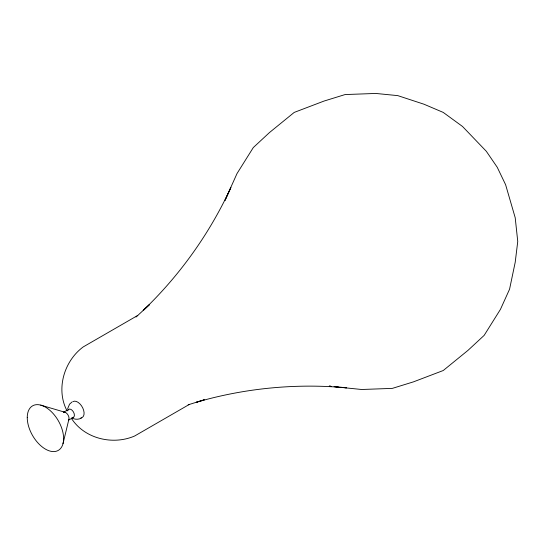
<?xml version="1.0" encoding="UTF-8"?>
<svg xmlns="http://www.w3.org/2000/svg" width="545" height="545" viewBox="0 0 545 545"><rect width="100%" height="100%" fill="white"/><g stroke="black" fill="none" stroke-linecap="round" stroke-linejoin="round"><path stroke-width="0.82" d="M67.641 408.695L69.59 404.118L72.151 401.917M62.995 443.691L68.908 419.234M224.99 200.349L237.007 173.569L253.302 147.559L269.482 132.551L294.211 112.413L324.023 101.063L345.108 94.558L375.784 93.447L397.796 95.627L423.956 104.211L443.235 112.413L462.521 126.474L486.331 151.306L497.238 167.274L505.61 184.707L515.209 217.734L517.75 241.469L515.209 262.274L509.561 289.218L500.446 309.369L484.151 335.379L467.971 350.381L443.235 370.525L413.423 381.875L392.345 388.381L361.669 389.491L334.071 386.684M225.126 200.253L230.876 187.548C209.668 233.512 179.768 275.402 143.219 310.425L149.385 304.703L137.606 315.603M136.032 317.033L137.769 315.426L83.215 346.92C63.983 361.144 55.638 389.362 67.09 410.957M68.772 409.261L63.384 412.367A4.667 2.698 60 0 1 67.73 414.541A4.667 2.698 60 0 1 68.581 419.963M68.725 420.059L73.439 417.341M189.197 404.506L134.649 436C112.965 445.415 84.734 438.861 71.586 418.615M81.484 418.083C78.575 419.609 75.046 419.677 72.151 418.083M188.148 404.812L204.293 399.805L196.255 402.285C244.862 388.142 296.085 383.196 346.497 387.815L340.782 387.25M329.35 386.112L330.985 386.276M335.066 386.678L338.329 387.005M329.275 386.146L330.876 386.33M40.725 405.119L64.869 412.231M67.914 410.474A4.667 2.698 60 0 1 73.439 411.952A4.667 2.698 60 0 1 71.96 417.477M73.01 401.59A9.19 5.307 60 0 1 82.758 407.953A9.19 5.307 60 0 1 80.858 417.92M27.25 417.62A25.717 14.844 60 0 0 54.527 451.553A25.717 14.844 60 0 0 54.527 415.188A25.717 14.844 60 0 0 27.25 417.62"/></g></svg>
